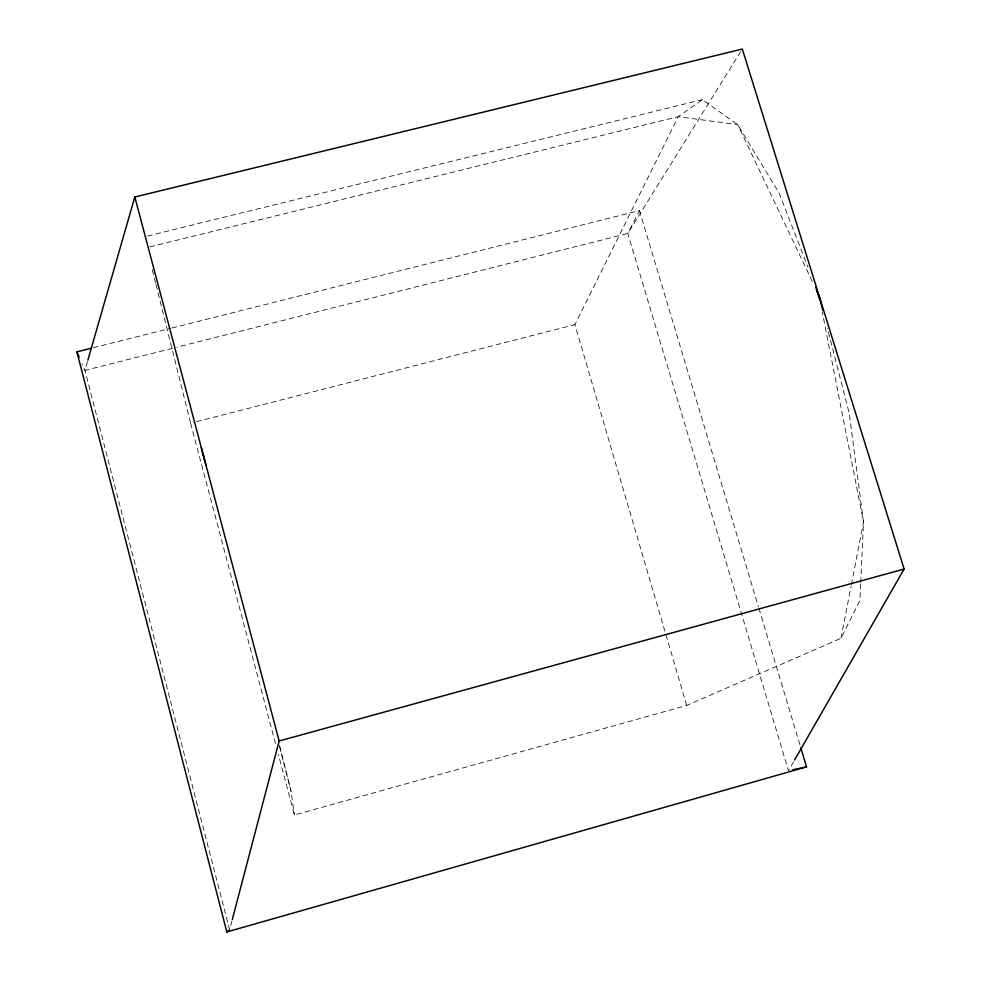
<?xml version="1.0" encoding="UTF-8"?>
<svg xmlns="http://www.w3.org/2000/svg" width="981" height="981" viewBox="0 0 981 981"><rect width="100%" height="100%" fill="white"/><g stroke="black" fill="none" stroke-linecap="round" stroke-linejoin="round"><path stroke-width="0.74" stroke-dasharray="4.91 3.68" d="M860.68 583.94L859.92 600.556L840.987 638.324L686.688 705.425L294.435 815.015L278.359 754.401M860.742 582.432L863.501 522.002L849.288 413.565L827.412 328.206M840.987 638.324L851.091 586.123M851.373 584.639L863.501 522.002L822.336 312.301M231.945 920.901L229.615 929.743L84.93 370.389L82.048 363.767M87.456 361.572L84.93 370.389L175.403 347.581M686.688 705.425L574.903 324.613L678.263 116.665L702.445 99.633L737.7 124.648L779.11 193.049L808.001 267.273M171.883 327.997L639.428 210.584L627.779 233.478L788.466 770.674L793.788 761.391M740.716 51.65L627.779 233.478L176.887 347.2M156.016 284.515L190.584 423.203L195.035 422.063M196.519 421.683L574.903 324.613M93.207 347.752L170.4 328.365M149.786 246.893L678.263 116.665L737.7 124.648L813.2 283.399M147.408 236.053L702.445 99.633M639.428 210.584L758.485 606.896M758.926 608.367L799.932 744.873M190.584 423.203L276.017 745.523M279.438 745.168L291.05 791.226L294.435 815.015M279.72 746.97L291.05 791.226M152.337 269.763L155.648 283.031"/><path stroke-width="1.47" d="M232.325 919.43L279.156 740.986L134.814 196.985L742.323 49.05L904.114 569.041L794.549 760.067M87.885 360.113L134.814 196.985M91.724 348.12L76.886 351.848L226.819 931.95L228.683 930.478M226.819 931.95L806.541 766.884L800.815 747.804M279.156 740.986L904.114 569.041M792.636 769.803L806.541 766.884M816.474 290.302L819.11 295.821L822.875 310.548M76.886 351.848L79.179 357.145M815.775 287.261L819.993 300.321M201.301 447.581L205.985 465.239M203.275 454.976L204.44 459.402"/></g></svg>
